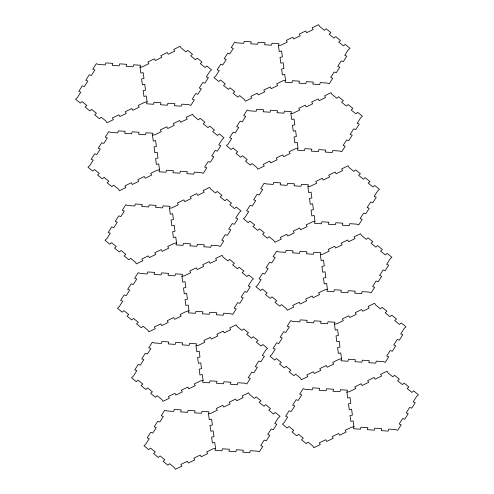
<?xml version="1.0" encoding="UTF-8"?>
<svg xmlns="http://www.w3.org/2000/svg" width="494" height="494" viewBox="0 0 494 494"><rect width="100%" height="100%" fill="white"/><g stroke="black" fill="none" stroke-linecap="round" stroke-linejoin="round"><path stroke-width="0.74" d="M140.043 67.27L140.524 65.264L133.584 64.788L133.096 66.795L126.155 66.326L126.637 64.319L119.69 63.843L119.208 65.85L112.268 65.381L112.749 63.374L105.802 62.899L105.321 64.905L98.374 64.436L96.311 63.664L92.798 69.203L94.867 69.975L91.353 75.52L89.284 74.748L85.777 80.287L87.839 81.059L84.332 86.604L82.263 85.833L78.75 91.371L80.818 92.143L77.305 97.682L75.545 99.214L80.318 103.11L82.078 101.585L86.851 105.481L85.092 107.013L89.871 110.909L91.625 109.378L96.404 113.274L94.644 114.806L99.418 118.702L101.177 117.171L105.951 121.073L106.926 122.79L113.392 119.653L112.41 117.936L118.875 114.806L119.851 116.522L126.316 113.385L125.334 111.669L131.799 108.538L132.781 110.255L139.24 107.124L138.258 105.407L144.723 102.27L147.089 101.801L146.31 95.972L143.945 96.435L143.161 90.606L145.526 90.136L144.748 84.301L142.383 84.77L141.605 78.935L143.97 78.466L143.186 72.63L140.821 73.1L140.043 67.27L142.408 66.801L148.873 63.664L147.891 61.948L154.35 58.817L155.332 60.534L161.797 57.397L160.816 55.686L167.281 52.549L168.256 54.266L174.722 51.135L173.74 49.419L180.205 46.282L181.181 47.998L185.954 51.895L187.714 50.369L192.487 54.266L190.727 55.797L195.507 59.694L197.26 58.162L202.04 62.059L200.28 63.59L205.053 67.487L206.813 65.955L211.586 69.858L209.827 71.383L206.313 76.928L208.382 77.7L204.868 83.239L202.799 82.467L199.292 88.012L201.354 88.784L197.847 94.323L195.778 93.551L192.265 99.096L194.333 99.868L190.82 105.407L188.757 104.635L181.811 104.166L181.329 106.173L174.382 105.697L174.864 103.691L167.923 103.221L167.441 105.228L160.494 104.753L160.976 102.746L154.035 102.277L153.554 104.283L146.607 103.808L147.089 101.801M152.479 135.226L152.961 133.219L146.02 132.75L145.539 134.757L138.592 134.282L139.073 132.275L132.126 131.805L131.645 133.812L124.704 133.337L125.186 131.33L118.239 130.861L117.757 132.867L110.817 132.392L108.748 131.626L105.234 137.165L107.303 137.937L103.789 143.476L101.721 142.704L98.213 148.249L100.276 149.021L96.768 154.56L94.7 153.795L91.186 159.334L93.255 160.105L89.741 165.644L87.981 167.176L92.755 171.072L94.515 169.541L99.288 173.443L97.528 174.969L102.307 178.871L104.061 177.34L108.841 181.236L107.081 182.768L111.854 186.664L113.614 185.133L118.387 189.029L119.363 190.746L125.828 187.615L124.846 185.898L131.311 182.768L132.287 184.478L138.752 181.347L137.77 179.631L144.236 176.5L145.217 178.217L151.677 175.08L150.701 173.363L157.16 170.232L159.525 169.763L158.747 163.928L156.382 164.397L155.598 158.562L157.963 158.092L157.185 152.263L154.82 152.732L154.042 146.897L156.407 146.428L155.622 140.592L153.257 141.062L152.479 135.226L154.844 134.757L161.31 131.626L160.328 129.91L166.787 126.779L167.769 128.496L174.234 125.359L173.252 123.642L179.717 120.511L180.693 122.228L187.158 119.091L186.176 117.374L192.641 114.244L193.617 115.96L198.39 119.857L200.15 118.325L204.924 122.228L203.17 123.753L207.943 127.656L209.703 126.124L214.476 130.021L212.716 131.552L217.49 135.449L219.25 133.917L224.023 137.814L222.263 139.345L218.749 144.89L220.818 145.656L217.304 151.201L215.242 150.429L211.728 155.974L213.797 156.74L210.283 162.285L208.215 161.513L204.701 167.052L206.77 167.824L203.256 173.369L201.194 172.597L194.247 172.128L193.765 174.129L186.818 173.66L187.3 171.653L180.359 171.177L179.878 173.184L172.931 172.715L173.413 170.708L166.472 170.232L165.99 172.239L159.043 171.77L159.525 169.763M169.504 208.351L169.985 206.344L163.039 205.875L162.557 207.881L155.61 207.406L156.092 205.399L149.151 204.93L148.669 206.937L141.722 206.461L142.204 204.454L135.263 203.985L134.776 205.992L127.835 205.516L125.766 204.751L122.259 210.29L124.321 211.062L120.808 216.6L118.745 215.829L115.232 221.374L117.3 222.146L113.787 227.685L111.718 226.919L108.211 232.458L110.273 233.23L106.766 238.769L105.006 240.3L109.779 244.197L111.539 242.665L116.312 246.568L114.552 248.093L119.326 251.996L121.086 250.464L125.859 254.361L124.099 255.892L128.872 259.788L130.632 258.257L135.405 262.153L136.387 263.87L142.846 260.739L141.871 259.023L148.33 255.892L149.312 257.602L155.771 254.472L154.795 252.755L161.254 249.624L162.236 251.341L168.701 248.204L167.719 246.487L174.178 243.357L176.543 242.887L175.765 237.052L173.4 237.521L172.622 231.686L174.987 231.217L174.203 225.388L171.844 225.857L171.06 220.021L173.425 219.552L172.647 213.717L170.282 214.186L169.504 208.351L171.863 207.881L178.328 204.751L177.346 203.034L183.811 199.903L184.793 201.62L191.252 198.483L190.27 196.766L196.736 193.636L197.717 195.352L204.176 192.215L203.195 190.499L209.66 187.368L210.642 189.085L215.415 192.981L217.175 191.45L221.948 195.352L220.188 196.878L224.961 200.78L226.721 199.249L231.495 203.145L229.735 204.677L234.508 208.573L236.268 207.042L241.041 210.938L239.281 212.469L235.774 218.015L237.836 218.78L234.329 224.325L232.26 223.554L228.747 229.099L230.815 229.864L227.302 235.41L225.233 234.638L221.726 240.177L223.788 240.949L220.281 246.494L218.212 245.722L211.265 245.246L210.784 247.253L203.843 246.784L204.325 244.777L197.378 244.302L196.896 246.308L189.955 245.839L190.437 243.832L183.49 243.357L183.008 245.364L176.062 244.894L176.543 242.887M181.94 276.313L182.422 274.306L175.475 273.837L174.993 275.843L168.046 275.368L168.528 273.361L161.587 272.892L161.106 274.899L154.159 274.423L154.641 272.416L147.7 271.947L147.218 273.954L140.271 273.478L138.203 272.707L134.695 278.252L136.758 279.024L133.244 284.563L131.182 283.791L127.668 289.336L129.737 290.108L126.223 295.647L124.155 294.875L120.647 300.42L122.71 301.186L119.202 306.731L117.442 308.262L122.216 312.159L123.975 310.627L128.749 314.524L126.989 316.055L131.762 319.951L133.522 318.426L138.295 322.323L136.535 323.848L141.309 327.75L143.069 326.219L147.842 330.116L148.824 331.832L155.283 328.701L154.307 326.985L160.766 323.848L161.748 325.565L168.207 322.434L167.231 320.717L173.69 317.58L174.672 319.297L181.137 316.166L180.156 314.45L186.621 311.319L188.98 310.85L188.202 305.014L185.837 305.483L185.059 299.648L187.424 299.179L186.639 293.343L184.281 293.813L183.496 287.983L185.861 287.514L185.083 281.679L182.718 282.148L181.94 276.313L184.299 275.843L190.764 272.713L189.782 270.996L196.248 267.859L197.23 269.576L203.689 266.445L202.707 264.728L209.172 261.598L210.154 263.314L216.613 260.177L215.637 258.461L222.096 255.33L223.078 257.047L227.851 260.943L229.611 259.412L234.384 263.308L232.625 264.84L237.398 268.736L239.158 267.205L243.931 271.107L242.171 272.632L246.944 276.535L248.704 275.004L253.478 278.9L251.718 280.431L248.21 285.97L250.273 286.742L246.765 292.287L244.697 291.516L241.183 297.055L243.252 297.826L239.738 303.372L237.676 302.6L234.162 308.139L236.225 308.911L232.717 314.456L230.649 313.684L223.702 313.208L223.22 315.215L216.279 314.746L216.761 312.739L209.814 312.264L209.333 314.27L202.392 313.801L202.873 311.794L195.927 311.319L195.445 313.326L188.498 312.856L188.98 310.85M196.044 345.819L196.526 343.812L189.585 343.342L189.103 345.349L182.156 344.874L182.638 342.867L175.691 342.398L175.209 344.404L168.269 343.929L168.75 341.922L161.804 341.453L161.322 343.46L154.381 342.984L152.313 342.219L148.799 347.757L150.868 348.529L147.354 354.068L145.285 353.296L141.778 358.842L143.84 359.613L140.333 365.152L138.264 364.381L134.751 369.926L136.819 370.698L133.306 376.237L131.546 377.768L136.319 381.664L138.079 380.133L142.852 384.036L141.093 385.561L145.872 389.463L147.626 387.932L152.405 391.828L150.645 393.36L155.419 397.256L157.178 395.725L161.952 399.621L162.927 401.338L169.393 398.207L168.411 396.491L174.876 393.36L175.852 395.07L182.317 391.94L181.335 390.223L187.8 387.092L188.782 388.809L195.241 385.672L194.266 383.955L200.725 380.825L203.09 380.355L202.312 374.52L199.947 374.989L199.162 369.154L201.527 368.685L200.749 362.855L198.384 363.325L197.606 357.489L199.971 357.02L199.187 351.185L196.822 351.654L196.044 345.819L198.409 345.349L204.874 342.219L203.892 340.502L210.351 337.371L211.333 339.088L217.798 335.951L216.817 334.234L223.282 331.104L224.257 332.82L230.723 329.683L229.741 327.967L236.206 324.836L237.182 326.553L241.955 330.449L243.715 328.918L248.488 332.82L246.734 334.345L251.508 338.248L253.268 336.717L258.041 340.613L256.281 342.144L261.054 346.041L262.814 344.509L267.587 348.406L265.828 349.937L262.314 355.482L264.383 356.248L260.869 361.793L258.807 361.021L255.293 366.567L257.362 367.332L253.848 372.877L251.779 372.106L248.266 377.644L250.335 378.416L246.821 383.962L244.758 383.19L237.812 382.714L237.33 384.721L230.383 384.252L230.865 382.245L223.924 381.769L223.442 383.776L216.496 383.307L216.977 381.3L210.036 380.825L209.555 382.831L202.608 382.362L203.09 380.355M278.474 45.683L278.956 43.676L272.009 43.206L271.527 45.213L264.586 44.738L265.068 42.731L258.121 42.262L257.64 44.269L250.699 43.793L251.18 41.786L244.234 41.317L243.752 43.324L236.805 42.848L234.743 42.076L231.229 47.622L233.298 48.393L229.784 53.932L227.715 53.161L224.202 58.706L226.271 59.478L222.757 65.017L220.695 64.245L217.181 69.79L219.25 70.562L215.736 76.101L213.976 77.632L218.749 81.529L220.509 79.997L225.283 83.9L223.523 85.425L228.296 89.328L230.056 87.796L234.829 91.693L233.075 93.224L237.849 97.12L239.609 95.589L244.382 99.485L245.357 101.202L251.823 98.071L250.841 96.355L257.306 93.218L258.282 94.934L264.747 91.804L263.765 90.087L270.23 86.956L271.206 88.673L277.671 85.536L276.689 83.819L283.155 80.689L285.52 80.219L284.735 74.384L282.377 74.853L281.592 69.018L283.957 68.549L283.179 62.719L280.814 63.189L280.036 57.353L282.401 56.884L281.617 51.049L279.252 51.518L278.474 45.683L280.839 45.213L287.298 42.083L286.322 40.366L292.781 37.235L293.763 38.952L300.222 35.815L299.247 34.098L305.706 30.968L306.688 32.684L313.153 29.547L312.171 27.831L318.636 24.7L319.612 26.417L324.385 30.313L326.145 28.782L330.918 32.684L329.158 34.209L333.938 38.112L335.692 36.581L340.465 40.477L338.711 42.009L343.484 45.905L345.244 44.374L350.018 48.27L348.258 49.801L344.744 55.347L346.813 56.112L343.299 61.657L341.231 60.886L337.723 66.424L339.786 67.196L336.278 72.742L334.21 71.97L330.696 77.509L332.765 78.28L329.251 83.826L327.189 83.054L320.242 82.578L319.76 84.585L312.813 84.116L313.295 82.109L306.354 81.633L305.872 83.64L298.926 83.171L299.407 81.164L292.46 80.689L291.979 82.696L285.038 82.226L285.52 80.219M208.48 413.781L208.962 411.774L202.021 411.304L201.54 413.311L194.593 412.836L195.074 410.829L188.128 410.36L187.646 412.367L180.705 411.891L181.187 409.884L174.24 409.415L173.758 411.422L166.818 410.946L164.749 410.174L161.235 415.72L163.304 416.491L159.79 422.03L157.722 421.259L154.214 426.804L156.277 427.576L152.77 433.115L150.701 432.343L147.187 437.888L149.256 438.653L145.742 444.199L143.982 445.73L148.756 449.626L150.516 448.095L155.289 451.991L153.535 453.523L158.308 457.419L160.062 455.888L164.842 459.791L163.082 461.316L167.855 465.218L169.615 463.687L174.388 467.583L175.364 469.3L181.829 466.169L180.847 464.453L187.312 461.316L188.294 463.032L194.753 459.902L193.778 458.185L200.237 455.048L201.219 456.765L207.678 453.634L206.702 451.917L213.161 448.787L215.526 448.317L214.748 442.482L212.383 442.951L211.599 437.116L213.964 436.647L213.186 430.811L210.821 431.281L210.043 425.451L212.408 424.982L211.623 419.147L209.258 419.616L208.48 413.781L210.845 413.311L217.311 410.181L216.329 408.464L222.794 405.327L223.77 407.044L230.235 403.913L229.253 402.196L235.718 399.066L236.694 400.776L243.159 397.645L242.177 395.929L248.643 392.798L249.618 394.515L254.391 398.411L256.151 396.88L260.925 400.776L259.171 402.307L263.944 406.204L265.704 404.672L270.477 408.575L268.717 410.1L273.491 414.003L275.251 412.471L280.024 416.368L278.264 417.899L274.75 423.438L276.819 424.21L273.306 429.755L271.243 428.983L267.729 434.522L269.798 435.294L266.285 440.839L264.216 440.068L260.702 445.607L262.771 446.378L259.257 451.924L257.195 451.152L250.248 450.676L249.766 452.683L242.82 452.214L243.301 450.207L236.36 449.731L235.879 451.738L228.932 451.269L229.414 449.262L222.473 448.787L221.991 450.794L215.044 450.324L215.526 448.317M290.91 113.645L291.392 111.638L284.451 111.169L283.964 113.175L277.023 112.7L277.505 110.693L270.558 110.224L270.076 112.231L263.135 111.755L263.617 109.748L256.67 109.279L256.188 111.286L249.242 110.81L247.179 110.038L243.666 115.584L245.734 116.349L242.221 121.895L240.152 121.123L236.638 126.668L238.707 127.433L235.193 132.979L233.131 132.207L229.617 137.752L231.686 138.518L228.172 144.063L226.413 145.594L231.186 149.491L232.946 147.959L237.719 151.856L235.959 153.387L240.732 157.283L242.492 155.752L247.266 159.655L245.512 161.18L250.285 165.082L252.045 163.551L256.818 167.447L257.794 169.164L264.259 166.033L263.277 164.317L269.743 161.18L270.718 162.897L277.183 159.766L276.202 158.049L282.667 154.912L283.649 156.629L290.108 153.498L289.126 151.782L295.591 148.651L297.956 148.181L297.178 142.346L294.813 142.815L294.029 136.98L296.394 136.511L295.616 130.675L293.251 131.145L292.473 125.315L294.838 124.846L294.054 119.011L291.688 119.48L290.91 113.645L293.275 113.175L299.735 110.045L298.759 108.328L305.218 105.191L306.2 106.908L312.665 103.777L311.683 102.06L318.148 98.93L319.124 100.64L325.589 97.509L324.607 95.793L331.073 92.662L332.048 94.379L336.822 98.275L338.581 96.744L343.355 100.64L341.595 102.172L346.374 106.068L348.128 104.537L352.907 108.439L351.148 109.964L355.921 113.867L357.681 112.336L362.454 116.232L360.694 117.763L357.181 123.302L359.249 124.074L355.736 129.613L353.667 128.848L350.16 134.387L352.222 135.158L348.715 140.704L346.646 139.932L343.132 145.471L345.201 146.243L341.687 151.782L339.625 151.016L332.678 150.54L332.196 152.547L325.25 152.078L325.731 150.071L318.791 149.596L318.309 151.602L311.362 151.133L311.844 149.126L304.897 148.651L304.421 150.658L297.474 150.182L297.956 148.181M307.929 186.769L308.41 184.762L301.47 184.293L300.988 186.3L294.041 185.824L294.523 183.817L287.582 183.348L287.1 185.355L280.154 184.88L280.635 182.873L273.688 182.403L273.207 184.404L266.266 183.935L264.197 183.163L260.684 188.708L262.752 189.474L259.239 195.019L257.176 194.247L253.663 199.792L255.731 200.558L252.218 206.103L250.149 205.331L246.636 210.876L248.704 211.642L245.191 217.187L243.437 218.719L248.21 222.615L249.97 221.084L254.743 224.98L252.984 226.511L257.757 230.408L259.517 228.876L264.29 232.779L262.53 234.304L267.303 238.207L269.063 236.675L273.837 240.572L274.818 242.288L281.277 239.158L280.302 237.441L286.761 234.304L287.743 236.021L294.202 232.89L293.226 231.173L299.685 228.037L300.667 229.753L307.132 226.623L306.15 224.906L312.609 221.775L314.974 221.306L314.196 215.47L311.831 215.94L311.053 210.104L313.418 209.635L312.634 203.8L310.269 204.269L309.491 198.44L311.856 197.971L311.078 192.135L308.713 192.604L307.929 186.769L310.294 186.3L316.759 183.169L315.777 181.452L322.242 178.315L323.218 180.032L329.683 176.901L328.701 175.185L335.167 172.054L336.142 173.764L342.608 170.634L341.626 168.917L348.091 165.786L349.073 167.503L353.846 171.399L355.606 169.868L360.379 173.764L358.619 175.296L363.393 179.192L365.152 177.661L369.926 181.564L368.166 183.089L372.939 186.991L374.699 185.46L379.472 189.356L377.712 190.888L374.205 196.427L376.267 197.199L372.76 202.738L370.691 201.972L367.178 207.511L369.246 208.283L365.733 213.828L363.664 213.056L360.157 218.595L362.219 219.367L358.712 224.906L356.643 224.14L349.696 223.665L349.215 225.672L342.274 225.202L342.756 223.195L335.809 222.72L335.327 224.727L328.38 224.257L328.868 222.251L321.921 221.775L321.44 223.782L314.493 223.307L314.974 221.306M320.365 254.731L320.847 252.724L313.906 252.249L313.424 254.256L306.478 253.786L306.959 251.779L300.019 251.304L299.537 253.311L292.59 252.842L293.072 250.835L286.125 250.359L285.643 252.366L278.702 251.897L276.634 251.125L273.12 256.664L275.189 257.436L271.675 262.981L269.613 262.209L266.099 267.748L268.168 268.52L264.654 274.065L262.586 273.293L259.078 278.832L261.141 279.604L257.633 285.149L255.873 286.674L260.647 290.577L262.407 289.046L267.18 292.942L265.42 294.473L270.193 298.37L271.953 296.838L276.726 300.735L274.967 302.266L279.74 306.163L281.5 304.631L286.273 308.534L287.255 310.251L293.714 307.114L292.738 305.397L299.197 302.266L300.179 303.983L306.638 300.846L305.663 299.136L312.122 295.999L313.103 297.715L319.569 294.585L318.587 292.868L325.046 289.731L327.411 289.262L326.633 283.433L324.268 283.902L323.49 278.066L325.855 277.597L325.071 271.762L322.706 272.231L321.927 266.396L324.292 265.926L323.514 260.097L321.149 260.56L320.365 254.731L322.73 254.262L329.195 251.125L328.214 249.408L334.679 246.278L335.661 247.994L342.12 244.863L341.138 243.147L347.603 240.01L348.585 241.727L355.044 238.596L354.062 236.879L360.527 233.742L361.509 235.459L366.282 239.362L368.042 237.83L372.816 241.727L371.056 243.258L375.829 247.154L377.589 245.623L382.362 249.519L380.602 251.051L385.376 254.947L387.135 253.422L391.909 257.318L390.149 258.844L386.641 264.389L388.704 265.161L385.197 270.7L383.128 269.928L379.614 275.473L381.683 276.245L378.169 281.784L376.101 281.012L372.593 286.557L374.656 287.329L371.148 292.868L369.08 292.096L362.133 291.627L361.651 293.634L354.711 293.158L355.192 291.151L348.245 290.682L347.764 292.689L340.823 292.213L341.305 290.206L334.358 289.737L333.876 291.744L326.929 291.269L327.411 289.262M334.475 324.237L334.957 322.23L328.016 321.761L327.528 323.768L320.587 323.292L321.069 321.285L314.122 320.816L313.641 322.817L306.7 322.347L307.182 320.34L300.235 319.871L299.753 321.872L292.806 321.403L290.744 320.631L287.23 326.176L289.299 326.942L285.785 332.487L283.717 331.715L280.203 337.26L282.272 338.026L278.758 343.571L276.696 342.799L273.182 348.344L275.251 349.11L271.737 354.655L269.977 356.186L274.75 360.083L276.51 358.551L281.284 362.448L279.524 363.979L284.297 367.876L286.057 366.344L290.83 370.247L289.076 371.772L293.85 375.675L295.61 374.143L300.383 378.04L301.359 379.756L307.824 376.626L306.842 374.909L313.307 371.772L314.283 373.489L320.748 370.358L319.766 368.641L326.231 365.504L327.213 367.221L333.672 364.09L332.69 362.374L339.156 359.243L341.521 358.774L340.743 352.938L338.378 353.408L337.593 347.572L339.958 347.103L339.18 341.268L336.815 341.737L336.037 335.908L338.402 335.438L337.618 329.603L335.253 330.072L334.475 324.237L336.84 323.768L343.299 320.637L342.323 318.92L348.783 315.783L349.764 317.5L356.23 314.369L355.248 312.653L361.713 309.522L362.689 311.232L369.154 308.102L368.172 306.385L374.637 303.254L375.613 304.971L380.386 308.867L382.146 307.336L386.919 311.232L385.159 312.764L389.939 316.66L391.693 315.129L396.472 319.031L394.712 320.557L399.485 324.459L401.245 322.928L406.019 326.824L404.259 328.356L400.745 333.895L402.814 334.666L399.3 340.205L397.232 339.44L393.724 344.979L395.787 345.751L392.279 351.29L390.211 350.524L386.697 356.063L388.766 356.835L385.252 362.374L383.19 361.608L376.243 361.133L375.761 363.139L368.814 362.67L369.296 360.663L362.355 360.188L361.874 362.195L354.927 361.725L355.408 359.718L348.461 359.243L347.986 361.25L341.039 360.774L341.521 358.774M346.911 392.199L347.393 390.192L340.452 389.717L339.965 391.723L333.024 391.254L333.506 389.247L326.559 388.772L326.077 390.779L319.136 390.309L319.618 388.303L312.671 387.827L312.189 389.834L305.243 389.365L303.18 388.593L299.667 394.132L301.735 394.904L298.222 400.449L296.153 399.677L292.646 405.216L294.708 405.988L291.201 411.533L289.132 410.761L285.618 416.3L287.687 417.072L284.173 422.617L282.414 424.142L287.187 428.045L288.947 426.513L293.72 430.41L291.96 431.941L296.74 435.838L298.493 434.306L303.273 438.203L301.513 439.734L306.286 443.631L308.046 442.099L312.819 446.002L313.795 447.718L320.26 444.581L319.278 442.865L325.744 439.734L326.719 441.451L333.184 438.314L332.203 436.597L338.668 433.466L339.65 435.183L346.109 432.052L345.127 430.336L351.592 427.199L353.957 426.73L353.179 420.9L350.814 421.37L350.03 415.534L352.395 415.065L351.617 409.23L349.252 409.699L348.474 403.864L350.839 403.394L350.055 397.559L347.69 398.028L346.911 392.199L349.277 391.73L355.742 388.593L354.76 386.876L361.219 383.745L362.201 385.462L368.666 382.331L367.684 380.615L374.149 377.478L375.125 379.194L381.59 376.064L380.608 374.347L387.074 371.21L388.049 372.927L392.823 376.829L394.583 375.298L399.356 379.194L397.596 380.726L402.375 384.622L404.129 383.091L408.909 386.987L407.149 388.519L411.922 392.415L413.682 390.89L418.455 394.786L416.695 396.312L413.182 401.857L415.25 402.629L411.737 408.168L409.668 407.396L406.161 412.941L408.223 413.713L404.716 419.252L402.647 418.48L399.133 424.025L401.202 424.797L397.689 430.336L395.626 429.564L388.679 429.095L388.198 431.101L381.251 430.626L381.732 428.619L374.792 428.15L374.31 430.157L367.363 429.681L367.845 427.674L360.904 427.205L360.422 429.212L353.476 428.736L353.957 426.73"/></g></svg>
